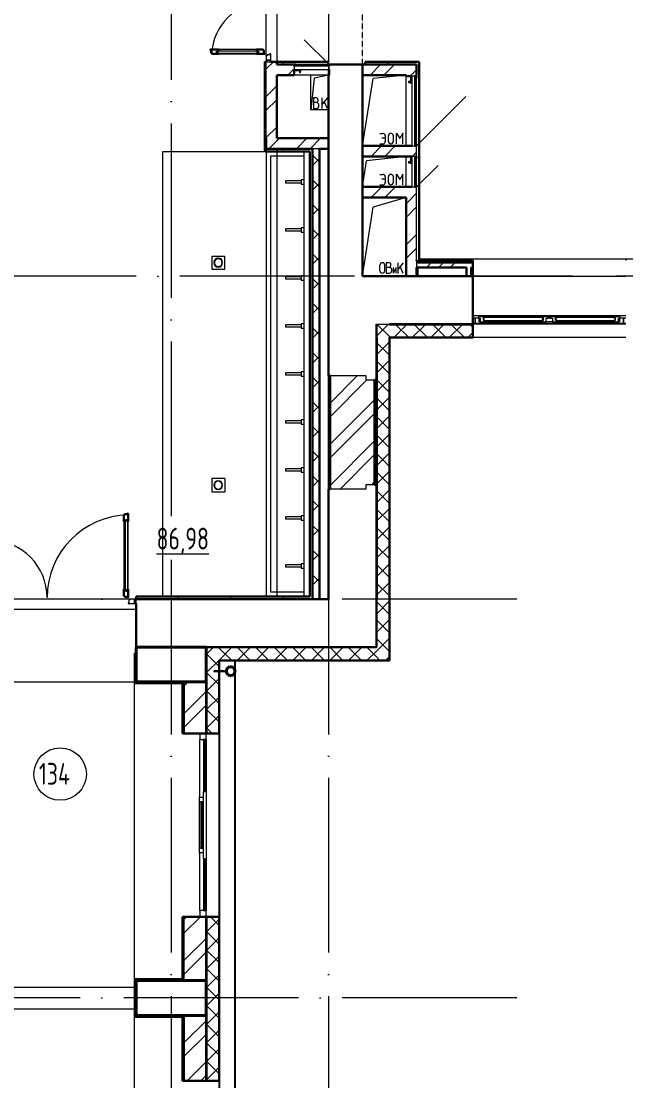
# Model space of a CAD drawing. Header units: millimetres. Extents: x -259793 to 503324, y -44556 to 93494.
# Drawn here: x -32124 to -25203, y 4856 to 16998 of the extents above; entities that cross this region are included whole.
import ezdxf

# ---------------------------------------------------------------- set-up
doc = ezdxf.new("R2010")
doc.units = ezdxf.units.MM
for name, pattern in [('ADSK_Линия сетки', [25, 20, -2.5, 0, -2.5]), ('ADSK_Сверху', [450, 300, -150]), ('Сверху', [3.96875, 2.38125, -1.5875])]:
    doc.linetypes.add(name, pattern=pattern)
for name, color, linetype, lineweight in [('_ Окна', 7, 'Continuous', 9), ('Двери', 252, 'Continuous', 9), ('Линии', 7, 'Continuous', 9), ('Марки помещений', 252, 'Continuous', 20), ('Несущие колонны', 252, 'Continuous', 18), ('Обобщенные модели', 252, 'Continuous', 18), ('Оборудование', 8, 'Continuous', 18), ('Ограждение', 252, 'Continuous', 9), ('Окна', 252, 'Continuous', 9), ('Оси', 252, 'Continuous', 9), ('Перекрытие', 252, 'Continuous', 18), ('Сантехника', 252, 'Continuous', 9), ('Стены внутренние', 7, 'Continuous', 18), ('Стены наружные', 7, 'Continuous', 18), ('Стены штриховка', 7, 'Continuous', 9)]:
    doc.layers.add(name, color=color, linetype=linetype, lineweight=lineweight)
doc.layers.add('Двери открывание', color=7, linetype='Continuous', lineweight=9, true_color=0xc0c0c0)
doc.layers.add('Стены', color=194, linetype='Continuous')
doc.layers.add('Узлы', color=7, linetype='Continuous')
doc.styles.add('GOST Common_3', font='', dxfattribs={"height": 3.5})
doc.styles.get('GOST Common_3').set_extended_font_data('GOST 2.304 type A')

# ---------------------------------------------------------------- blocks, each defined once
blk = doc.blocks.new('1 этаж')
at = {"layer": 'Обобщенные модели', "lineweight": 9, "true_color": 0x636466}
h = blk.add_hatch(dxfattribs=at)
h.set_pattern_fill('FP_7', color=251, style=0, pattern_type=2)
h.set_pattern_definition([(45, (-32119.82, 96), (-106.066, 106.066), [])])
h.paths.add_polyline_path([(-29714, 10882), (-29710, 10883), (-29692, 10893), (-29678, 10911), (-29674, 10930), (-29680, 10953), (-29694, 10970), (-29714, 10979), (-29737, 10978), (-29756, 10968), (-29769, 10950), (-29774, 10930), (-29768, 10908), (-29753, 10890), (-29733, 10882), (-29724, 10882)])
at = {"layer": 'Ограждение', "true_color": 0x636466}
h = blk.add_hatch(dxfattribs=at)
h.set_pattern_fill('FP_40', color=251, style=0, pattern_type=2)
h.set_pattern_definition([(0, (-32174.8, 96), (0, 600), []), (90, (-32174.8, 96), (-600, 4e-14), [])])
h.paths.add_polyline_path([(-29341, 16886), (-29331, 16886), (-29331, 17911), (-29341, 17911), (-29341, 16916)])
at = {"color": 251, "lineweight": 18, "true_color": 0x636466}
for p, q in [((-28806, 17361), (-28806, 17761)), ((-28606, 17761), (-28770, 17724)), ((-28770, 17724), (-28806, 17361)), ((-28747, 17498), (-28777, 17498)), ((-28777, 17498), (-28777, 17378)), ((-28617, 17498), (-28677, 17427)), ((-28677, 17378), (-28677, 17498)), ((-28743, 17445), (-28777, 17445)), ((-28777, 17378), (-28740, 17378)), ((-28723, 17465), (-28723, 17475)), ((-28713, 17405), (-28713, 17415)), ((-28617, 17378), (-28653, 17456)), ((-28606, 17361), (-28806, 17361)), ((-28017, 15519), (-28017, 15581)), ((-27959, 15519), (-27959, 15581)), ((-27913, 15610), (-27943, 15610)), ((-27943, 15610), (-27943, 15490)), ((-27909, 15557), (-27943, 15557)), ((-27889, 15577), (-27889, 15587)), ((-27860, 15490), (-27831, 15557)), ((-27860, 15490), (-27860, 15557)), ((-27831, 15490), (-27831, 15557)), ((-27748, 15608), (-27808, 15536)), ((-27808, 15488), (-27808, 15608)), ((-27748, 15488), (-27784, 15565)), ((-27943, 15490), (-27906, 15490)), ((-27879, 15517), (-27879, 15527))]:
    blk.add_line(p, q, dxfattribs=at)
for centre, radius, start, end in [((-28747, 17475), 23.3, 0, 90), ((-28743, 17465), 20, 270, 0), ((-28743, 17415), 30, 0, 90), ((-28740, 17405), 26.7, 270, 0), ((-27988, 15581), 28.7, 0, 180), ((-27913, 15587), 23.3, 0, 90), ((-27909, 15577), 20, 270, 0), ((-27909, 15527), 30, 0, 90), ((-27988, 15519), 28.7, 180, 0), ((-27906, 15517), 26.7, 270, 0)]:
    blk.add_arc(centre, radius, start, end, dxfattribs=at)
at = {"layer": '_ Окна', "color": 251, "true_color": 0x636466}
for p, q in [((-26926, 14974), (-26951, 14974)), ((-26926, 14916), (-26926, 14974)), ((-26828, 14982), (-26831, 14982)), ((-26831, 14982), (-26831, 14950)), ((-26831, 14950), (-26828, 14950)), ((-26151, 14982), (-26828, 14982)), ((-26828, 14982), (-26828, 14950)), ((-26828, 14950), (-26828, 14982)), ((-26828, 14950), (-26151, 14950)), ((-26151, 14950), (-26151, 14982)), ((-26151, 14982), (-26151, 14950)), ((-26148, 14982), (-26151, 14982)), ((-26151, 14950), (-26148, 14950)), ((-26148, 14950), (-26148, 14982)), ((-26001, 14982), (-26004, 14982)), ((-26004, 14982), (-26004, 14950)), ((-26004, 14950), (-26001, 14950)), ((-25324, 14982), (-26001, 14982)), ((-26001, 14982), (-26001, 14950)), ((-26001, 14950), (-26001, 14982)), ((-26001, 14950), (-25324, 14950)), ((-25324, 14950), (-25324, 14982)), ((-25324, 14982), (-25324, 14950)), ((-25321, 14982), (-25324, 14982)), ((-25324, 14950), (-25321, 14950)), ((-25321, 14950), (-25321, 14982)), ((-25201, 14974), (-25226, 14974)), ((-25226, 14974), (-25226, 14916)), ((-26951, 14916), (-26926, 14916)), ((-25226, 14916), (-25201, 14916)), ((-30036, 10146), (-30036, 9551)), ((-30016, 10146), (-30036, 10146)), ((-30016, 9551), (-30016, 10146)), ((-30036, 9551), (-30016, 9551)), ((-30066, 9431), (-30066, 8901)), ((-30046, 9431), (-30066, 9431)), ((-30046, 8901), (-30046, 9431)), ((-30066, 8901), (-30046, 8901)), ((-30036, 8781), (-30036, 8186)), ((-30016, 8781), (-30036, 8781)), ((-30016, 8186), (-30016, 8781)), ((-30036, 8186), (-30016, 8186))]:
    blk.add_line(p, q, dxfattribs=at)
at = {"layer": '_ Окна', "color": 251, "lineweight": 18, "true_color": 0x636466}
for p, q in [((-26888, 14974), (-26926, 14974)), ((-26926, 14974), (-26926, 14916)), ((-26832, 14991), (-26888, 14991)), ((-26888, 14991), (-26888, 14974)), ((-26888, 14974), (-26868, 14974)), ((-26880, 14933), (-26880, 14974)), ((-26868, 14974), (-26868, 14933)), ((-26831, 14990), (-26832, 14991)), ((-26830, 14991), (-26831, 14990)), ((-26831, 14950), (-26831, 14982)), ((-26831, 14982), (-26813, 14982)), ((-26813, 14950), (-26831, 14950)), ((-26815, 14991), (-26830, 14991)), ((-26817, 14933), (-26813, 14950)), ((-26813, 14982), (-26815, 14991)), ((-26163, 14991), (-26166, 14982)), ((-26166, 14982), (-26148, 14982)), ((-26148, 14950), (-26166, 14950)), ((-26166, 14950), (-26161, 14933)), ((-26149, 14991), (-26163, 14991)), ((-26148, 14990), (-26149, 14991)), ((-26147, 14991), (-26148, 14990)), ((-26148, 14982), (-26148, 14950)), ((-26091, 14991), (-26147, 14991)), ((-26111, 14933), (-26111, 14974)), ((-26111, 14974), (-26091, 14974)), ((-26091, 14974), (-26091, 14991)), ((-26005, 14991), (-26061, 14991)), ((-26061, 14991), (-26061, 14974)), ((-26061, 14974), (-26041, 14974)), ((-26041, 14974), (-26041, 14933)), ((-26004, 14990), (-26005, 14991)), ((-26003, 14991), (-26004, 14990)), ((-26004, 14950), (-26004, 14982)), ((-26004, 14982), (-25986, 14982)), ((-25986, 14950), (-26004, 14950)), ((-25988, 14991), (-26003, 14991)), ((-25990, 14933), (-25986, 14950)), ((-25986, 14982), (-25988, 14991)), ((-25336, 14991), (-25339, 14982)), ((-25339, 14982), (-25321, 14982)), ((-25321, 14950), (-25339, 14950)), ((-25339, 14950), (-25334, 14933)), ((-25322, 14991), (-25336, 14991)), ((-25321, 14990), (-25322, 14991)), ((-25320, 14991), (-25321, 14990)), ((-25321, 14982), (-25321, 14950)), ((-25264, 14991), (-25320, 14991)), ((-25284, 14933), (-25284, 14974)), ((-25284, 14974), (-25264, 14974)), ((-25272, 14974), (-25272, 14933)), ((-25264, 14974), (-25264, 14991)), ((-25226, 14974), (-25264, 14974)), ((-25226, 14916), (-25226, 14974)), ((-26926, 14916), (-26866, 14916)), ((-26868, 14933), (-26880, 14933)), ((-26868, 14933), (-26817, 14933)), ((-26866, 14916), (-26862, 14933)), ((-26161, 14933), (-26111, 14933)), ((-26041, 14933), (-25990, 14933)), ((-25334, 14933), (-25284, 14933)), ((-25290, 14933), (-25285, 14916)), ((-25285, 14916), (-25226, 14916)), ((-25272, 14933), (-25284, 14933)), ((-30076, 10216), (-30076, 10146)), ((-30006, 10146), (-30006, 10216)), ((-30076, 10146), (-30036, 10146)), ((-30016, 10146), (-30006, 10146)), ((-30076, 9491), (-30086, 9491)), ((-30086, 9491), (-30086, 9431)), ((-30076, 9481), (-30076, 9491)), ((-30036, 9481), (-30076, 9481)), ((-30036, 9431), (-30036, 9481)), ((-30086, 9431), (-30036, 9431)), ((-30036, 8901), (-30086, 8901)), ((-30086, 8901), (-30086, 8841)), ((-30036, 8851), (-30036, 8901)), ((-30086, 8841), (-30076, 8841)), ((-30076, 8841), (-30076, 8851)), ((-30076, 8851), (-30036, 8851)), ((-30036, 8186), (-30076, 8186)), ((-30076, 8186), (-30076, 8116)), ((-30006, 8186), (-30016, 8186)), ((-30006, 8116), (-30006, 8186))]:
    blk.add_line(p, q, dxfattribs=at)
at = {"layer": 'Двери', "color": 251, "lineweight": 30, "true_color": 0x636466}
for p, q in [((-29864, 18053), (-29958, 18053)), ((-29958, 18053), (-29958, 18045)), ((-29958, 18045), (-29949, 18045)), ((-29949, 18045), (-29949, 18011)), ((-29949, 18011), (-29940, 18011)), ((-29940, 18011), (-29940, 18003)), ((-29940, 18003), (-29864, 18003)), ((-29864, 18033), (-29882, 18033)), ((-29882, 18033), (-29882, 18012)), ((-29882, 18012), (-29864, 18012)), ((-29864, 18053), (-29864, 18033)), ((-29864, 18012), (-29864, 18003)), ((-29352, 18053), (-29428, 18053)), ((-29428, 18053), (-29428, 18033)), ((-29428, 18033), (-29410, 18033)), ((-29428, 18012), (-29428, 18003)), ((-29410, 18012), (-29428, 18012)), ((-29428, 18003), (-29334, 18003)), ((-29410, 18033), (-29410, 18012)), ((-29352, 18045), (-29352, 18053)), ((-29343, 18045), (-29352, 18045)), ((-29343, 18011), (-29343, 18045)), ((-29334, 18011), (-29343, 18011)), ((-29334, 18003), (-29334, 18011)), ((-30940, 12720), (-30948, 12720)), ((-30948, 12720), (-30948, 12644)), ((-30948, 12644), (-30928, 12644)), ((-30906, 12729), (-30940, 12729)), ((-30940, 12729), (-30940, 12720)), ((-30928, 12644), (-30928, 12662)), ((-30928, 12662), (-30907, 12662)), ((-30907, 12662), (-30907, 12644)), ((-30907, 12644), (-30898, 12644)), ((-30898, 12738), (-30906, 12738)), ((-30906, 12738), (-30906, 12729)), ((-30898, 12644), (-30898, 12738)), ((-30948, 11868), (-30948, 11792)), ((-30948, 11868), (-30928, 11868)), ((-30948, 11792), (-30940, 11792)), ((-30940, 11792), (-30940, 11783)), ((-30940, 11783), (-30906, 11783)), ((-30928, 11868), (-30928, 11850)), ((-30928, 11850), (-30907, 11850)), ((-30907, 11868), (-30898, 11868)), ((-30907, 11850), (-30907, 11868)), ((-30906, 11783), (-30906, 11774)), ((-30898, 11774), (-30898, 11868)), ((-30906, 11774), (-30898, 11774))]:
    blk.add_line(p, q, dxfattribs=at)
at = {"layer": 'Двери', "color": 251, "true_color": 0x636466}
for p, q in [((-29410, 18033), (-29882, 18033)), ((-29882, 18033), (-29882, 18012)), ((-29882, 18012), (-29410, 18012)), ((-29428, 18053), (-29864, 18053)), ((-29864, 18003), (-29428, 18003)), ((-29410, 18012), (-29410, 18033)), ((-29316, 17980), (-29316, 17931)), ((-29308, 17980), (-29316, 17980)), ((-29274, 17994), (-29308, 17994)), ((-29308, 17994), (-29308, 17980)), ((-29266, 18003), (-29274, 18003)), ((-29274, 18003), (-29274, 17994)), ((-29266, 17931), (-29266, 18003)), ((-29266, 17931), (-29316, 17931)), ((-29316, 17931), (-29316, 17911)), ((-29316, 17931), (-29266, 17931)), ((-29316, 17911), (-29266, 17911)), ((-29266, 17911), (-29266, 17931)), ((-30948, 12644), (-30948, 11868)), ((-30928, 11850), (-30928, 12662)), ((-30928, 12662), (-30907, 12662)), ((-30907, 12662), (-30907, 11850)), ((-30898, 11868), (-30898, 12644)), ((-30907, 11850), (-30928, 11850)), ((-30889, 11714), (-30898, 11714)), ((-30898, 11714), (-30898, 11706)), ((-30898, 11706), (-30826, 11706)), ((-30875, 11748), (-30889, 11748)), ((-30889, 11748), (-30889, 11714)), ((-30875, 11756), (-30875, 11748)), ((-30826, 11756), (-30875, 11756)), ((-30806, 11756), (-30826, 11756)), ((-30826, 11756), (-30826, 11706)), ((-30826, 11706), (-30826, 11756)), ((-30826, 11706), (-30806, 11706)), ((-30806, 11706), (-30806, 11756))]:
    blk.add_line(p, q, dxfattribs=at)
at = {"layer": 'Двери открывание', "color": 251, "true_color": 0x636466}
for centre, radius, start, end in [((-29334, 17985), 606, 90, 178.2979), ((-30880, 11774), 946, 91.0903, 180), ((-32482, 11774), 656, 0, 88.4277)]:
    blk.add_arc(centre, radius, start, end, dxfattribs=at)
at = {"layer": 'Линии', "color": 251, "lineweight": 18, "ltscale": 100, "true_color": 0x636466}
for p, q in [((-27716, 17761), (-28093, 17720)), ((-28216, 16949), (-28093, 17720)), ((-28018, 17092), (-27981, 17092)), ((-27992, 17040), (-27955, 17040)), ((-27955, 17066), (-27955, 16998)), ((-27919, 17001), (-27919, 17063)), ((-27861, 17001), (-27861, 17063)), ((-27825, 17095), (-27788, 17035)), ((-27825, 16972), (-27825, 17095)), ((-27752, 17095), (-27788, 17035)), ((-27752, 16972), (-27752, 17095)), ((-28018, 16972), (-27981, 16972)), ((-28216, 16479), (-28168, 16779)), ((-27716, 16829), (-28168, 16779)), ((-28018, 16622), (-27981, 16622)), ((-27992, 16570), (-27955, 16570)), ((-27955, 16596), (-27955, 16528)), ((-27919, 16531), (-27919, 16593)), ((-27861, 16531), (-27861, 16593)), ((-27825, 16625), (-27788, 16565)), ((-27825, 16502), (-27825, 16625)), ((-27752, 16625), (-27788, 16565)), ((-27752, 16502), (-27752, 16625)), ((-28018, 16502), (-27981, 16502)), ((-27716, 16359), (-28091, 16246)), ((-28216, 15456), (-28091, 16246))]:
    blk.add_line(p, q, dxfattribs=at)
at = {"layer": 'Линии', "color": 251, "linetype": 'ADSK_Сверху', "ltscale": 100, "true_color": 0x636466}
for p, q in [((-29316, 16916), (-29316, 11786)), ((-29196, 16916), (-29196, 11786)), ((-32556, 10806), (-30806, 10806)), ((-32556, 7311), (-30806, 7311)), ((-32556, 7061), (-30806, 7061))]:
    blk.add_line(p, q, dxfattribs=at)
at = {"layer": 'Линии', "color": 251, "lineweight": 18, "true_color": 0x636466}
for centre, radius, start, end in [((-27981, 17066), 26.1, 0, 90), ((-27981, 16998), 26.1, 270, 0), ((-27890, 17063), 28.7, 0, 180), ((-27890, 17001), 28.7, 180, 0), ((-27981, 16596), 26.1, 0, 90), ((-27981, 16528), 26.1, 270, 0), ((-27890, 16593), 28.7, 0, 180), ((-27890, 16531), 28.7, 180, 0)]:
    blk.add_arc(centre, radius, start, end, dxfattribs=at)
at = {"layer": 'Марки помещений', "color": 251, "true_color": 0x636466}
blk.add_circle((-31676, 9751), 300, dxfattribs=at)
at = {"layer": 'Несущие колонны', "color": 251, "lineweight": 40, "true_color": 0x636466}
for p, q in [((-30806, 11206), (-30006, 11206)), ((-30806, 10806), (-30806, 11206)), ((-30006, 11206), (-30806, 11206)), ((-30806, 11206), (-30806, 10806)), ((-30006, 11206), (-30006, 10806)), ((-30006, 10806), (-30006, 11206)), ((-30006, 10806), (-30806, 10806)), ((-30806, 10806), (-30256, 10806)), ((-30806, 7386), (-30006, 7386)), ((-30806, 6986), (-30806, 7386)), ((-30256, 7386), (-30806, 7386)), ((-30806, 7386), (-30806, 6986)), ((-30006, 7386), (-30006, 6986)), ((-30006, 6986), (-30006, 7386)), ((-30006, 6986), (-30806, 6986)), ((-30806, 6986), (-30256, 6986))]:
    blk.add_line(p, q, dxfattribs=at)
at = {"layer": 'Несущие колонны', "color": 251, "true_color": 0x636466}
for p, q in [((-30256, 10806), (-30006, 10806)), ((-30006, 7386), (-30256, 7386)), ((-30256, 6986), (-30006, 6986))]:
    blk.add_line(p, q, dxfattribs=at)
at = {"layer": 'Обобщенные модели', "color": 251, "true_color": 0x636466}
for p, q in [((-29776, 10934), (-29916, 10934)), ((-29916, 10934), (-29916, 10927)), ((-29776, 10931), (-29776, 10934)), ((-29776, 10927), (-29776, 10929)), ((-29723, 10992), (-29725, 10992)), ((-29725, 10992), (-29725, 10982)), ((-29723, 10992), (-29725, 10992)), ((-29725, 10992), (-29725, 10982)), ((-29723, 10992), (-29725, 10992)), ((-29725, 10992), (-29725, 10982)), ((-29723, 10992), (-29725, 10992)), ((-29725, 10992), (-29725, 10982)), ((-29725, 10980), (-29725, 10982)), ((-29723, 10980), (-29725, 10980)), ((-29723, 10982), (-29723, 10992)), ((-29723, 10982), (-29723, 10992)), ((-29723, 10982), (-29723, 10992)), ((-29723, 10982), (-29723, 10992)), ((-29723, 10982), (-29723, 10980)), ((-29916, 10927), (-29776, 10927)), ((-29725, 10878), (-29725, 10880)), ((-29725, 10880), (-29723, 10880)), ((-29725, 10878), (-29725, 10868)), ((-29725, 10878), (-29725, 10868)), ((-29725, 10878), (-29725, 10868)), ((-29725, 10878), (-29725, 10868)), ((-29725, 10868), (-29723, 10868)), ((-29725, 10868), (-29723, 10868)), ((-29725, 10868), (-29723, 10868)), ((-29725, 10868), (-29723, 10868)), ((-29723, 10880), (-29723, 10878)), ((-29723, 10868), (-29723, 10878)), ((-29723, 10868), (-29723, 10878)), ((-29723, 10868), (-29723, 10878)), ((-29723, 10868), (-29723, 10878))]:
    blk.add_line(p, q, dxfattribs=at)
for radius, start, end in [(52, 0, 180), (52, 180, 0), (50, 0, 180), (50, 180, 0)]:
    blk.add_arc((-29724, 10930), radius, start, end, dxfattribs=at)
at = {"layer": 'Обобщенные модели', "color": 251, "lineweight": 40, "true_color": 0x636466}
for start, end in [(156.6941, 180), (180, 203.3059), (130.583, 152.8285), (103.6312, 126.2008), (78.9964, 101.0036), (53.7992, 76.3688), (27.1715, 49.417), (0, 23.3059), (336.6941, 0), (207.1715, 229.417), (233.7992, 256.3688), (258.9964, 281.0036), (283.6312, 306.2008), (310.583, 332.8285)]:
    blk.add_arc((-29724, 10930), 50, start, end, dxfattribs=at)
at = {"layer": 'Оборудование', "color": 251, "true_color": 0x636466}
for p, q in [((-28606, 17889), (-28881, 18164)), ((-28998, 17863), (-28998, 17826)), ((-28599, 17864), (-28997, 17864)), ((-28991, 17873), (-28991, 17864)), ((-28606, 17874), (-28990, 17874)), ((-28617, 17881), (-28979, 17881)), ((-28979, 17881), (-28979, 17876)), ((-28970, 17883), (-28970, 17881)), ((-28966, 17883), (-28970, 17883)), ((-28966, 17883), (-28905, 17883)), ((-28901, 17883), (-28905, 17883)), ((-28901, 17881), (-28901, 17883)), ((-28617, 17876), (-28617, 17881)), ((-28605, 17864), (-28605, 17873)), ((-28598, 17826), (-28598, 17863)), ((-28998, 17826), (-28598, 17826)), ((-28936, 17816), (-28982, 17816)), ((-28982, 17816), (-28982, 17811)), ((-28982, 17811), (-28936, 17811)), ((-28941, 17826), (-28941, 17810)), ((-28941, 17810), (-28922, 17810)), ((-28939, 17810), (-28937, 17808)), ((-28937, 17808), (-28937, 17791)), ((-28937, 17808), (-28925, 17808)), ((-28937, 17791), (-28925, 17791)), ((-28918, 17816), (-28927, 17816)), ((-28927, 17811), (-28918, 17811)), ((-28925, 17808), (-28923, 17810)), ((-28925, 17791), (-28925, 17808)), ((-28922, 17810), (-28922, 17826)), ((-28918, 17811), (-28918, 17816)), ((-27667, 17733), (-27667, 17687)), ((-27662, 17733), (-27667, 17733)), ((-27662, 17687), (-27662, 17733)), ((-27615, 17749), (-27651, 17749)), ((-27651, 17749), (-27651, 16949)), ((-27614, 16950), (-27614, 17748)), ((-27604, 17742), (-27614, 17742)), ((-27603, 16957), (-27603, 17741)), ((-27596, 17730), (-27602, 17730)), ((-27596, 16968), (-27596, 17730)), ((-27669, 17688), (-27687, 17688)), ((-27687, 17688), (-27687, 17676)), ((-27687, 17676), (-27669, 17676)), ((-27667, 17690), (-27669, 17688)), ((-27669, 17688), (-27669, 17676)), ((-27669, 17676), (-27667, 17674)), ((-27651, 17692), (-27667, 17692)), ((-27667, 17692), (-27667, 17672)), ((-27667, 17677), (-27667, 17669)), ((-27667, 17672), (-27651, 17672)), ((-27667, 17669), (-27662, 17669)), ((-27662, 17669), (-27662, 17677)), ((-27596, 16949), (-27031, 17514)), ((-27651, 16949), (-27615, 16949)), ((-27614, 16956), (-27604, 16956)), ((-27602, 16968), (-27596, 16968)), ((-27669, 16768), (-27687, 16768)), ((-27687, 16768), (-27687, 16756)), ((-27687, 16756), (-27669, 16756)), ((-27667, 16770), (-27669, 16768)), ((-27669, 16768), (-27669, 16756)), ((-27669, 16756), (-27667, 16754)), ((-27667, 16813), (-27667, 16767)), ((-27662, 16813), (-27667, 16813)), ((-27651, 16772), (-27667, 16772)), ((-27667, 16772), (-27667, 16752)), ((-27667, 16757), (-27667, 16749)), ((-27662, 16767), (-27662, 16813)), ((-27662, 16749), (-27662, 16757)), ((-27615, 16829), (-27651, 16829)), ((-27651, 16829), (-27651, 16479)), ((-27614, 16480), (-27614, 16828)), ((-27604, 16822), (-27614, 16822)), ((-27603, 16487), (-27603, 16821)), ((-27596, 16810), (-27602, 16810)), ((-27596, 16498), (-27596, 16810)), ((-27667, 16752), (-27651, 16752)), ((-27667, 16749), (-27662, 16749)), ((-27596, 16479), (-27349, 16726)), ((-27651, 16479), (-27615, 16479)), ((-27614, 16486), (-27604, 16486)), ((-27603, 16507), (-27604, 16507)), ((-27604, 16507), (-27603, 16507)), ((-27602, 16498), (-27596, 16498))]:
    blk.add_line(p, q, dxfattribs=at)
for points, knots in [([(-28997, 17864), (-28997, 17864), (-28997, 17864), (-28997, 17864), (-28997, 17863), (-28998, 17863), (-28998, 17863), (-28998, 17863), (-28998, 17863), (-28998, 17863)], [0, 0, 0, 0, 0.166667, 0.25, 0.333333, 0.5, 0.666667, 0.833333, 1, 1, 1, 1]), ([(-28990, 17874), (-28990, 17874), (-28990, 17874), (-28990, 17874), (-28990, 17874), (-28990, 17874), (-28991, 17874), (-28991, 17874), (-28991, 17874), (-28991, 17873), (-28991, 17873)], [0, 0, 0, 0, 0.166667, 0.25, 0.333333, 0.416667, 0.541667, 0.666667, 0.833333, 1, 1, 1, 1]), ([(-28979, 17876), (-28979, 17876), (-28979, 17875), (-28979, 17875), (-28979, 17875), (-28979, 17875), (-28979, 17875), (-28979, 17875), (-28980, 17874), (-28980, 17874), (-28980, 17874), (-28980, 17874), (-28980, 17874)], [0, 0, 0, 0, 0.166667, 0.25, 0.333333, 0.416667, 0.5, 0.583333, 0.666667, 0.75, 0.833333, 1, 1, 1, 1]), ([(-28615, 17874), (-28615, 17874), (-28616, 17874), (-28616, 17874), (-28616, 17874), (-28616, 17875), (-28616, 17875), (-28617, 17875), (-28617, 17875), (-28617, 17875), (-28617, 17875), (-28617, 17876), (-28617, 17876)], [-1, -1, -1, -1, -0.833333, -0.75, -0.666667, -0.583333, -0.5, -0.416667, -0.333333, -0.25, -0.166667, 0, 0, 0, 0]), ([(-28605, 17873), (-28605, 17873), (-28605, 17874), (-28605, 17874), (-28605, 17874), (-28605, 17874), (-28605, 17874), (-28605, 17874), (-28606, 17874), (-28606, 17874), (-28606, 17874)], [-1, -1, -1, -1, -0.833333, -0.666667, -0.541667, -0.416667, -0.333333, -0.25, -0.166667, 0, 0, 0, 0]), ([(-28598, 17863), (-28598, 17863), (-28598, 17863), (-28598, 17863), (-28598, 17863), (-28598, 17863), (-28598, 17864), (-28599, 17864), (-28599, 17864), (-28599, 17864)], [-1, -1, -1, -1, -0.833333, -0.666667, -0.5, -0.333333, -0.25, -0.166667, 0, 0, 0, 0]), ([(-27614, 17748), (-27614, 17748), (-27614, 17748), (-27614, 17748), (-27614, 17748), (-27614, 17748), (-27614, 17748), (-27615, 17749), (-27615, 17749), (-27615, 17749)], [0, 0, 0, 0, 0.166667, 0.25, 0.333333, 0.5, 0.666667, 0.833333, 1, 1, 1, 1]), ([(-27603, 17741), (-27603, 17741), (-27603, 17741), (-27603, 17741), (-27603, 17741), (-27603, 17741), (-27604, 17741), (-27604, 17741), (-27604, 17742), (-27604, 17742), (-27604, 17742)], [0, 0, 0, 0, 0.166667, 0.25, 0.333333, 0.416667, 0.541667, 0.666667, 0.833333, 1, 1, 1, 1]), ([(-27602, 17730), (-27602, 17730), (-27602, 17730), (-27602, 17730), (-27602, 17730), (-27603, 17730), (-27603, 17730), (-27603, 17730), (-27603, 17730), (-27603, 17731), (-27603, 17731), (-27603, 17731), (-27603, 17731)], [0, 0, 0, 0, 0.166667, 0.25, 0.333333, 0.416667, 0.5, 0.583333, 0.666667, 0.75, 0.833333, 1, 1, 1, 1]), ([(-27615, 16949), (-27615, 16949), (-27615, 16949), (-27614, 16949), (-27614, 16949), (-27614, 16949), (-27614, 16949), (-27614, 16949), (-27614, 16949), (-27614, 16950)], [-1, -1, -1, -1, -0.833333, -0.666667, -0.5, -0.333333, -0.25, -0.166667, 0, 0, 0, 0]), ([(-27604, 16956), (-27604, 16956), (-27604, 16956), (-27604, 16956), (-27604, 16956), (-27603, 16956), (-27603, 16956), (-27603, 16956), (-27603, 16956), (-27603, 16956), (-27603, 16957)], [-1, -1, -1, -1, -0.833333, -0.666667, -0.541667, -0.416667, -0.333333, -0.25, -0.166667, 0, 0, 0, 0]), ([(-27603, 16966), (-27603, 16966), (-27603, 16966), (-27603, 16967), (-27603, 16967), (-27603, 16967), (-27603, 16967), (-27603, 16967), (-27602, 16967), (-27602, 16967), (-27602, 16968), (-27602, 16968), (-27602, 16968)], [-1, -1, -1, -1, -0.833333, -0.75, -0.666667, -0.583333, -0.5, -0.416667, -0.333333, -0.25, -0.166667, 0, 0, 0, 0]), ([(-27614, 16828), (-27614, 16828), (-27614, 16828), (-27614, 16828), (-27614, 16828), (-27614, 16828), (-27614, 16828), (-27615, 16829), (-27615, 16829), (-27615, 16829)], [0, 0, 0, 0, 0.166667, 0.25, 0.333333, 0.5, 0.666667, 0.833333, 1, 1, 1, 1]), ([(-27603, 16821), (-27603, 16821), (-27603, 16821), (-27603, 16821), (-27603, 16821), (-27603, 16821), (-27604, 16821), (-27604, 16821), (-27604, 16822), (-27604, 16822), (-27604, 16822)], [0, 0, 0, 0, 0.166667, 0.25, 0.333333, 0.416667, 0.541667, 0.666667, 0.833333, 1, 1, 1, 1]), ([(-27602, 16810), (-27602, 16810), (-27602, 16810), (-27602, 16810), (-27602, 16810), (-27603, 16810), (-27603, 16810), (-27603, 16810), (-27603, 16810), (-27603, 16811), (-27603, 16811), (-27603, 16811), (-27603, 16811)], [0, 0, 0, 0, 0.166667, 0.25, 0.333333, 0.416667, 0.5, 0.583333, 0.666667, 0.75, 0.833333, 1, 1, 1, 1]), ([(-27615, 16479), (-27615, 16479), (-27615, 16479), (-27614, 16479), (-27614, 16479), (-27614, 16479), (-27614, 16479), (-27614, 16479), (-27614, 16479), (-27614, 16480)], [-1, -1, -1, -1, -0.833333, -0.666667, -0.5, -0.333333, -0.25, -0.166667, 0, 0, 0, 0]), ([(-27604, 16486), (-27604, 16486), (-27604, 16486), (-27604, 16486), (-27604, 16486), (-27603, 16486), (-27603, 16486), (-27603, 16486), (-27603, 16486), (-27603, 16486), (-27603, 16487)], [-1, -1, -1, -1, -0.833333, -0.666667, -0.541667, -0.416667, -0.333333, -0.25, -0.166667, 0, 0, 0, 0]), ([(-27603, 16496), (-27603, 16496), (-27603, 16496), (-27603, 16497), (-27603, 16497), (-27603, 16497), (-27603, 16497), (-27603, 16497), (-27602, 16497), (-27602, 16497), (-27602, 16498), (-27602, 16498), (-27602, 16498)], [-1, -1, -1, -1, -0.833333, -0.75, -0.666667, -0.583333, -0.5, -0.416667, -0.333333, -0.25, -0.166667, 0, 0, 0, 0])]:
    blk.add_open_spline(points, degree=3, knots=knots, dxfattribs=at)
at = {"layer": 'Ограждение', "color": 251, "true_color": 0x636466}
for p, q in [((-29341, 17911), (-29331, 17911)), ((-29341, 17911), (-29341, 16886)), ((-29331, 16886), (-29341, 16886)), ((-27576, 15456), (-27576, 15556)), ((-27566, 15656), (-13581, 15656)), ((-26951, 15636), (-26951, 15656)), ((-26951, 15656), (-25201, 15656)), ((-25201, 15656), (-25201, 15636)), ((-27576, 15481), (-27596, 15481)), ((-27596, 15471), (-27581, 15471)), ((-26951, 15456), (-25201, 15456)), ((-26951, 15006), (-25201, 15006)), ((-30826, 10791), (-30821, 10791)), ((-30826, 7401), (-30826, 10791)), ((-30821, 7401), (-30826, 7401)), ((-30826, 6971), (-30821, 6971)), ((-30826, 3371), (-30826, 6971))]:
    blk.add_line(p, q, dxfattribs=at)
at = {"layer": 'Окна', "color": 251, "true_color": 0x636466}
for p, q in [((-26830, 14991), (-26832, 14991)), ((-26163, 14991), (-26815, 14991)), ((-26147, 14991), (-26149, 14991)), ((-26091, 14991), (-26061, 14991)), ((-26061, 14974), (-26091, 14974)), ((-26003, 14991), (-26005, 14991)), ((-25336, 14991), (-25988, 14991)), ((-25320, 14991), (-25322, 14991)), ((-26866, 14916), (-25285, 14916)), ((-26817, 14933), (-26161, 14933)), ((-26041, 14933), (-26111, 14933)), ((-25990, 14933), (-25334, 14933)), ((-30076, 9491), (-30076, 10146)), ((-30006, 10146), (-30006, 8186)), ((-30036, 9481), (-30036, 9551)), ((-30086, 9431), (-30086, 8901)), ((-30036, 8901), (-30036, 9431)), ((-30076, 8186), (-30076, 8841)), ((-30036, 8781), (-30036, 8851))]:
    blk.add_line(p, q, dxfattribs=at)
at = {"layer": 'Оси', "color": 251, "linetype": 'ADSK_Линия сетки', "ltscale": 100, "true_color": 0x636466}
for p, q in [((-30406, 32207), (-30406, -33770)), ((-28606, 32207), (-28606, -33770)), ((-806, 15456), (-72528, 15456)), ((-26448, 11756), (-72528, 11756)), ((-26448, 7186), (-72528, 7186))]:
    blk.add_line(p, q, dxfattribs=at)
at = {"layer": 'Перекрытие', "color": 251, "ltscale": 100, "true_color": 0x636466}
for p, q in [((-28806, 17361), (-28806, 17761)), ((-28606, 17361), (-28806, 17361)), ((-30501, 16886), (-29341, 16886)), ((-30501, 11786), (-30501, 16886)), ((-29941, 15686), (-29791, 15686)), ((-29941, 15686), (-29941, 15536)), ((-29791, 15536), (-29791, 15686)), ((-29941, 15536), (-29791, 15536)), ((-29941, 13136), (-29941, 12986)), ((-29791, 13136), (-29941, 13136)), ((-29791, 13136), (-29791, 12986)), ((-29941, 12986), (-29791, 12986)), ((-30875, 11756), (-32487, 11756))]:
    blk.add_line(p, q, dxfattribs=at)
at = {"layer": 'Сантехника', "color": 251, "true_color": 0x636466}
for p, q in [((-29316, 16886), (-29316, 11786)), ((-28886, 16886), (-28886, 11786)), ((-29266, 16836), (-28886, 16836)), ((-29266, 11836), (-29266, 16836)), ((-28916, 16549), (-29096, 16549)), ((-29096, 16549), (-29096, 16524)), ((-29096, 16524), (-28916, 16524)), ((-28886, 16561), (-28916, 16561)), ((-28916, 16561), (-28916, 16511)), ((-28916, 16511), (-28886, 16511)), ((-28916, 15999), (-29096, 15999)), ((-29096, 15999), (-29096, 15974)), ((-29096, 15974), (-28916, 15974)), ((-28886, 16011), (-28916, 16011)), ((-28916, 16011), (-28916, 15961)), ((-28916, 15961), (-28886, 15961)), ((-28916, 15449), (-29096, 15449)), ((-29096, 15449), (-29096, 15424)), ((-29096, 15424), (-28916, 15424)), ((-28886, 15461), (-28916, 15461)), ((-28916, 15461), (-28916, 15411)), ((-28916, 15411), (-28886, 15411)), ((-28916, 14899), (-29096, 14899)), ((-29096, 14899), (-29096, 14874)), ((-29096, 14874), (-28916, 14874)), ((-28886, 14911), (-28916, 14911)), ((-28916, 14911), (-28916, 14861)), ((-28916, 14861), (-28886, 14861)), ((-28916, 14349), (-29096, 14349)), ((-29096, 14349), (-29096, 14324)), ((-28886, 14361), (-28916, 14361)), ((-28916, 14361), (-28916, 14311)), ((-29096, 14324), (-28916, 14324)), ((-28916, 14311), (-28886, 14311)), ((-28916, 13799), (-29096, 13799)), ((-29096, 13799), (-29096, 13774)), ((-29096, 13774), (-28916, 13774)), ((-28886, 13811), (-28916, 13811)), ((-28916, 13811), (-28916, 13761)), ((-28916, 13761), (-28886, 13761)), ((-28916, 13249), (-29096, 13249)), ((-29096, 13249), (-29096, 13224)), ((-28886, 13261), (-28916, 13261)), ((-28916, 13261), (-28916, 13211)), ((-29096, 13224), (-28916, 13224)), ((-28916, 13211), (-28886, 13211)), ((-28916, 12699), (-29096, 12699)), ((-29096, 12699), (-29096, 12674)), ((-29096, 12674), (-28916, 12674)), ((-28886, 12711), (-28916, 12711)), ((-28916, 12711), (-28916, 12661)), ((-28916, 12661), (-28886, 12661)), ((-28916, 12149), (-29096, 12149)), ((-29096, 12149), (-29096, 12124)), ((-28886, 12161), (-28916, 12161)), ((-28916, 12161), (-28916, 12111)), ((-29096, 12124), (-28916, 12124)), ((-28916, 12111), (-28886, 12111)), ((-28886, 11836), (-29266, 11836))]:
    blk.add_line(p, q, dxfattribs=at)
for centre, radius, start, end in [((-29866, 15611), 50, 0, 180), ((-29866, 15611), 50, 180, 0), ((-29866, 15611), 45, 0, 180), ((-29866, 15611), 45, 180, 0), ((-29866, 13061), 50, 0, 180), ((-29866, 13061), 50, 180, 0), ((-29866, 13061), 45, 0, 180), ((-29866, 13061), 45, 180, 0)]:
    blk.add_arc(centre, radius, start, end, dxfattribs=at)
at = {"layer": 'Стены', "color": 251, "true_color": 0x636466}
for p, q in [((-29851, 10933), (-29851, 11054)), ((-29671, 228), (-29671, 11054)), ((-29851, 448), (-29851, 10927))]:
    blk.add_line(p, q, dxfattribs=at)
at = {"layer": 'Стены внутренние', "color": 251, "true_color": 0x636466}
for p, q in [((-28606, 17874), (-28606, 17881)), ((-28606, 17761), (-28606, 17826)), ((-28056, 14906), (-27904, 14906)), ((-25201, 14906), (-26951, 14906)), ((-25201, 14754), (-26951, 14754)), ((-28606, 13017), (-28606, 14317)), ((-28586, 14317), (-28176, 14317)), ((-28176, 14317), (-28176, 14267)), ((-28176, 14267), (-28076, 14267)), ((-28176, 13017), (-28586, 13017)), ((-28076, 13067), (-28176, 13067)), ((-28176, 13067), (-28176, 13017)), ((-29854, 10216), (-29854, 8116))]:
    blk.add_line(p, q, dxfattribs=at)
at = {"layer": 'Стены внутренние', "color": 251, "lineweight": 30, "true_color": 0x636466}
for p, q in [((-28598, 17881), (-28598, 17863)), ((-28598, 17761), (-28606, 17761)), ((-28606, 17761), (-28606, 17036)), ((-28598, 17826), (-28598, 17761)), ((-28216, 16949), (-28216, 17761)), ((-28606, 16916), (-28606, 15456)), ((-28216, 16479), (-28216, 16829)), ((-28216, 15456), (-28216, 16359)), ((-28606, 15456), (-28606, 14317)), ((-27716, 15456), (-28216, 15456)), ((-27026, 15456), (-27596, 15456)), ((-26951, 14906), (-26951, 15456)), ((-28056, 14906), (-28056, 14754)), ((-27904, 14906), (-26951, 14906)), ((-26951, 14754), (-26951, 14896)), ((-27904, 14754), (-26951, 14754)), ((-27904, 11054), (-27904, 14754)), ((-28606, 14317), (-28586, 14317)), ((-28076, 14267), (-28056, 14267)), ((-28606, 13017), (-28606, 11756)), ((-28586, 13017), (-28606, 13017)), ((-28056, 13067), (-28076, 13067)), ((-28056, 11206), (-28056, 13067)), ((-30806, 11706), (-30806, 11206)), ((-28606, 11756), (-28706, 11756)), ((-30806, 11206), (-28056, 11206)), ((-30006, 11206), (-30006, 11054)), ((-29854, 11054), (-27904, 11054)), ((-29854, 10933), (-29854, 11054)), ((-29854, 10216), (-29854, 10928)), ((-29996, 10216), (-29854, 10216)), ((-29854, 8116), (-29996, 8116)), ((-29854, 6236), (-29854, 8116)), ((-29996, 6236), (-29854, 6236))]:
    blk.add_line(p, q, dxfattribs=at)
at = {"layer": 'Стены внутренние', "color": 251, "linetype": 'Continuous', "lineweight": 9, "true_color": 0x636466}
for p, q in [((-28056, 14767), (-27916, 14906)), ((-27900, 14756), (-28050, 14906)), ((-27854, 14756), (-27714, 14896)), ((-27688, 14756), (-27828, 14896)), ((-27642, 14756), (-27502, 14896)), ((-27476, 14756), (-27616, 14896)), ((-27430, 14756), (-27290, 14896)), ((-27264, 14756), (-27404, 14896)), ((-27218, 14756), (-27078, 14896)), ((-27052, 14756), (-27192, 14896)), ((-26951, 14867), (-26980, 14896)), ((-28046, 14564), (-27906, 14704)), ((-27236, 14756), (-27237, 14754)), ((-27027, 14754), (-27028, 14756)), ((-27005, 14756), (-26953, 14809)), ((-27906, 14550), (-28046, 14690)), ((-28046, 14352), (-27906, 14492)), ((-27906, 14337), (-28046, 14477)), ((-28046, 14140), (-27906, 14280)), ((-27906, 14125), (-28046, 14265)), ((-28046, 13928), (-27906, 14068)), ((-27906, 13913), (-28046, 14053)), ((-28046, 13716), (-27906, 13856)), ((-27906, 13701), (-28046, 13841)), ((-28046, 13504), (-27906, 13644)), ((-27906, 13489), (-28046, 13629)), ((-28046, 13292), (-27906, 13432)), ((-27906, 13277), (-28046, 13417)), ((-28046, 13080), (-27906, 13220)), ((-27906, 13065), (-28046, 13205)), ((-28046, 12867), (-27906, 13007)), ((-27906, 12853), (-28046, 12993)), ((-28046, 12655), (-27906, 12795)), ((-27906, 12640), (-28046, 12780)), ((-28046, 12443), (-27906, 12583)), ((-27906, 12428), (-28046, 12568)), ((-28046, 12231), (-27906, 12371)), ((-27906, 12216), (-28046, 12356)), ((-28046, 12019), (-27906, 12159)), ((-27906, 12004), (-28046, 12144)), ((-28046, 11807), (-27906, 11947)), ((-27906, 11792), (-28046, 11932)), ((-27904, 11974), (-27906, 11971)), ((-28056, 11585), (-27906, 11735)), ((-27906, 11580), (-28056, 11730)), ((-28056, 11373), (-27906, 11523)), ((-27906, 11368), (-28056, 11518)), ((-28056, 11160), (-27906, 11310)), ((-27906, 11155), (-28056, 11305)), ((-30006, 11120), (-29919, 11206)), ((-29716, 11056), (-29866, 11206)), ((-29857, 11056), (-29717, 11196)), ((-29645, 11056), (-29505, 11196)), ((-29504, 11056), (-29644, 11196)), ((-29433, 11056), (-29293, 11196)), ((-29292, 11056), (-29432, 11196)), ((-29221, 11056), (-29081, 11196)), ((-29079, 11056), (-29219, 11196)), ((-29008, 11056), (-28868, 11196)), ((-28867, 11056), (-29007, 11196)), ((-28796, 11056), (-28656, 11196)), ((-28655, 11056), (-28795, 11196)), ((-28584, 11056), (-28444, 11196)), ((-28443, 11056), (-28583, 11196)), ((-28372, 11056), (-28232, 11196)), ((-28231, 11056), (-28371, 11196)), ((-28056, 11093), (-28159, 11196)), ((-27904, 11193), (-27906, 11197)), ((-29928, 11056), (-30006, 11134)), ((-29996, 10917), (-29857, 11056)), ((-29856, 10984), (-29928, 11056)), ((-29583, 11054), (-29585, 11056)), ((-28527, 11054), (-28529, 11056)), ((-28176, 11054), (-28176, 11056)), ((-28160, 11056), (-28056, 11160)), ((-28019, 11056), (-28056, 11093)), ((-27948, 11056), (-27906, 11098)), ((-29856, 10967), (-29854, 10967)), ((-29856, 10772), (-29996, 10912)), ((-29996, 10705), (-29856, 10845)), ((-29856, 10560), (-29996, 10700)), ((-29996, 10493), (-29856, 10633)), ((-29854, 10628), (-29856, 10625)), ((-29856, 10348), (-29996, 10488)), ((-29856, 10561), (-29854, 10561)), ((-29996, 10281), (-29856, 10421)), ((-29938, 10218), (-29996, 10276)), ((-29973, 10218), (-29974, 10217)), ((-29996, 7948), (-29856, 8088)), ((-29856, 8014), (-29956, 8114)), ((-29856, 7802), (-29996, 7942)), ((-29856, 7919), (-29854, 7919)), ((-29996, 7735), (-29856, 7875)), ((-29856, 7590), (-29996, 7730)), ((-29996, 7523), (-29856, 7663)), ((-29856, 7614), (-29854, 7614)), ((-29854, 7581), (-29856, 7577)), ((-29856, 7378), (-29996, 7518)), ((-29996, 7311), (-29856, 7451)), ((-29856, 7166), (-29996, 7306)), ((-29996, 7099), (-29856, 7239)), ((-29856, 7208), (-29854, 7208)), ((-29856, 6954), (-29996, 7094)), ((-29996, 6887), (-29856, 7027)), ((-29856, 6742), (-29996, 6882)), ((-29996, 6675), (-29856, 6815)), ((-29856, 6802), (-29854, 6802)), ((-29856, 6529), (-29996, 6669)), ((-29996, 6463), (-29856, 6603)), ((-29854, 6646), (-29856, 6649)), ((-29856, 6317), (-29996, 6457)), ((-29856, 6497), (-29854, 6497)), ((-29996, 6251), (-29856, 6391)), ((-29989, 6238), (-29996, 6245))]:
    blk.add_line(p, q, dxfattribs=at)
at = {"layer": 'Стены наружные', "color": 251, "true_color": 0x636466}
for p, q in [((-29196, 19611), (-29196, 17911)), ((-29316, 17980), (-29316, 19542)), ((-28606, 17761), (-28998, 17761)), ((-27716, 16949), (-27716, 17749)), ((-27716, 16479), (-27716, 16829)), ((-27581, 15471), (-27576, 15471)), ((-27581, 15471), (-27581, 15456)), ((-30813, 11706), (-30813, 11636)), ((-30813, 11636), (-32548, 11636)), ((-30006, 10806), (-30256, 10806)), ((-30256, 7386), (-30006, 7386)), ((-30006, 6986), (-30256, 6986))]:
    blk.add_line(p, q, dxfattribs=at)
at = {"layer": 'Стены наружные', "color": 251, "lineweight": 30, "true_color": 0x636466}
for p, q in [((-29316, 17911), (-29331, 17911)), ((-29331, 17911), (-29331, 16886)), ((-28606, 17911), (-29266, 17911)), ((-29196, 17881), (-29196, 17911)), ((-29196, 17881), (-28979, 17881)), ((-28998, 17863), (-28998, 17881)), ((-28617, 17881), (-28606, 17881)), ((-28216, 17881), (-28216, 17761)), ((-28216, 17881), (-27596, 17881)), ((-27566, 17911), (-28186, 17911)), ((-28186, 17911), (-28186, 17881)), ((-27596, 17761), (-27596, 17881)), ((-27566, 15636), (-27566, 17911)), ((-29196, 17761), (-28998, 17761)), ((-29196, 17036), (-29196, 17761)), ((-28998, 17761), (-28998, 17826)), ((-28216, 17761), (-27716, 17761)), ((-27716, 17761), (-27716, 17749)), ((-27716, 17749), (-27651, 17749)), ((-27615, 17749), (-27596, 17749)), ((-27596, 17749), (-27596, 17730)), ((-29316, 17036), (-29316, 16916)), ((-28606, 17036), (-29196, 17036)), ((-28606, 16916), (-28606, 17036)), ((-29331, 16886), (-28816, 16886)), ((-29316, 16916), (-28786, 16916)), ((-28816, 16886), (-28816, 11786)), ((-28786, 16916), (-28786, 11756)), ((-28706, 16916), (-28606, 16916)), ((-28706, 11756), (-28706, 16916)), ((-27651, 16949), (-28216, 16949)), ((-28216, 16949), (-28216, 16829)), ((-27596, 16949), (-27615, 16949)), ((-27596, 16968), (-27596, 16949)), ((-28216, 16829), (-27651, 16829)), ((-27615, 16829), (-27596, 16829)), ((-27596, 16829), (-27596, 16810)), ((-27651, 16479), (-28216, 16479)), ((-28216, 16479), (-28216, 16359)), ((-27596, 16479), (-27615, 16479)), ((-27596, 16498), (-27596, 16479)), ((-28216, 16359), (-27716, 16359)), ((-27716, 16359), (-27716, 15456)), ((-27596, 15636), (-27596, 15631)), ((-27596, 15456), (-27596, 15556)), ((-27596, 15556), (-27026, 15556)), ((-26951, 15636), (-27566, 15636)), ((-27026, 15556), (-27026, 15456)), ((-26951, 15456), (-26951, 15636)), ((-27716, 15456), (-27596, 15456)), ((-27026, 15456), (-26951, 15456)), ((-26951, 14896), (-26951, 14906)), ((-28056, 14754), (-28056, 13067)), ((-28586, 14317), (-28586, 13017)), ((-28076, 13067), (-28076, 14267)), ((-28816, 11786), (-30806, 11786)), ((-30806, 11786), (-30806, 11756)), ((-30806, 11756), (-28706, 11756)), ((-30821, 11136), (-30821, 10791)), ((-30806, 11136), (-30821, 11136)), ((-30806, 10806), (-30806, 11136)), ((-30006, 11054), (-30006, 10216)), ((-30256, 10806), (-30806, 10806)), ((-30271, 10791), (-30821, 10791)), ((-30276, 10791), (-30276, 10216)), ((-30276, 10216), (-29996, 10216)), ((-29996, 8116), (-30276, 8116)), ((-30276, 8116), (-30276, 7401)), ((-30006, 8116), (-30006, 6236)), ((-30821, 7401), (-30821, 6971)), ((-30276, 7401), (-30821, 7401)), ((-30806, 6986), (-30806, 7386)), ((-30806, 7386), (-30256, 7386)), ((-30271, 6971), (-30821, 6971)), ((-30256, 6986), (-30806, 6986)), ((-30276, 6971), (-30276, 6236)), ((-30276, 6236), (-29996, 6236))]:
    blk.add_line(p, q, dxfattribs=at)
at = {"layer": 'Стены наружные', "color": 251, "linetype": 'Continuous', "lineweight": 9, "true_color": 0x636466}
for p, q in [((-29316, 17830), (-29234, 17911)), ((-29120, 17881), (-29120, 17911)), ((-28127, 17761), (-28007, 17881)), ((-27970, 17761), (-27850, 17881)), ((-27920, 17881), (-27920, 17911)), ((-29331, 17734), (-29316, 17749)), ((-29070, 17761), (-28998, 17833)), ((-27668, 17749), (-27656, 17761)), ((-27656, 17761), (-27596, 17821)), ((-29316, 17516), (-29196, 17636)), ((-29316, 17358), (-29196, 17478)), ((-29331, 17310), (-29316, 17325)), ((-29316, 17044), (-29196, 17164)), ((-29286, 16916), (-29166, 17036)), ((-28972, 16916), (-28852, 17036)), ((-28815, 16916), (-28695, 17036)), ((-29330, 16886), (-29316, 16901)), ((-29120, 16886), (-29120, 16916)), ((-28117, 16829), (-27997, 16949)), ((-27960, 16829), (-27840, 16949)), ((-27645, 16829), (-27596, 16878)), ((-28706, 16764), (-28786, 16844)), ((-28786, 16724), (-28706, 16804)), ((-28706, 16481), (-28786, 16561)), ((-28786, 16441), (-28706, 16521)), ((-28115, 16359), (-27995, 16479)), ((-27958, 16359), (-27838, 16479)), ((-27716, 16286), (-27596, 16406)), ((-28706, 16198), (-28786, 16278)), ((-28786, 16158), (-28706, 16238)), ((-27716, 16129), (-27596, 16249)), ((-28706, 15915), (-28786, 15995)), ((-28786, 15875), (-28706, 15955)), ((-27716, 15815), (-27596, 15935)), ((-28706, 15632), (-28786, 15712)), ((-28786, 15592), (-28706, 15672)), ((-27716, 15658), (-27596, 15778)), ((-27481, 15556), (-27431, 15606)), ((-27428, 15606), (-27416, 15619)), ((-27416, 15619), (-27403, 15631)), ((-27346, 15556), (-27296, 15606)), ((-27216, 15606), (-27204, 15619)), ((-27211, 15556), (-27161, 15606)), ((-27204, 15619), (-27191, 15631)), ((-27191, 15631), (-27186, 15636)), ((-27004, 15606), (-26992, 15619)), ((-26992, 15619), (-26979, 15631)), ((-28706, 15350), (-28786, 15430)), ((-27603, 15456), (-27596, 15463)), ((-28786, 15309), (-28706, 15389)), ((-28706, 15067), (-28786, 15147)), ((-28786, 15027), (-28706, 15107)), ((-28706, 14784), (-28786, 14864)), ((-28786, 14744), (-28706, 14824)), ((-28046, 14696), (-28056, 14696)), ((-28706, 14501), (-28786, 14581)), ((-28046, 14596), (-28056, 14596)), ((-28786, 14461), (-28706, 14541)), ((-28046, 14496), (-28056, 14496)), ((-28046, 14396), (-28056, 14396)), ((-28706, 14218), (-28786, 14298)), ((-28786, 14178), (-28706, 14258)), ((-28586, 14002), (-28271, 14317)), ((-28586, 14317), (-28585, 14317)), ((-28586, 13845), (-28164, 14267)), ((-28046, 14296), (-28056, 14296)), ((-28046, 14196), (-28056, 14196)), ((-28046, 14096), (-28056, 14096)), ((-28706, 13935), (-28786, 14015)), ((-28786, 13895), (-28706, 13975)), ((-28586, 13531), (-28076, 14041)), ((-28046, 13996), (-28056, 13996)), ((-28586, 13374), (-28076, 13884)), ((-28046, 13896), (-28056, 13896)), ((-28706, 13653), (-28786, 13733)), ((-28046, 13796), (-28056, 13796)), ((-28786, 13612), (-28706, 13692)), ((-28046, 13696), (-28056, 13696)), ((-28586, 13059), (-28076, 13569)), ((-28046, 13596), (-28056, 13596)), ((-28046, 13496), (-28056, 13496)), ((-28706, 13370), (-28786, 13450)), ((-28786, 13330), (-28706, 13410)), ((-28471, 13017), (-28076, 13412)), ((-28046, 13396), (-28056, 13396)), ((-28046, 13296), (-28056, 13296)), ((-28706, 13087), (-28786, 13167)), ((-28786, 13047), (-28706, 13127)), ((-28046, 13196), (-28056, 13196)), ((-28106, 13067), (-28076, 13098)), ((-28046, 13096), (-28056, 13096)), ((-28046, 12996), (-28056, 12996)), ((-28706, 12804), (-28786, 12884)), ((-28046, 12896), (-28056, 12896)), ((-28786, 12764), (-28706, 12844)), ((-28046, 12796), (-28056, 12796)), ((-28046, 12696), (-28056, 12696)), ((-28706, 12521), (-28786, 12601)), ((-28786, 12481), (-28706, 12561)), ((-28046, 12596), (-28056, 12596)), ((-28046, 12496), (-28056, 12496)), ((-28046, 12396), (-28056, 12396)), ((-28706, 12238), (-28786, 12318)), ((-28786, 12198), (-28706, 12278)), ((-28046, 12296), (-28056, 12296)), ((-28046, 12196), (-28056, 12196)), ((-28706, 11955), (-28786, 12035)), ((-28046, 12096), (-28056, 12096)), ((-28786, 11915), (-28706, 11995)), ((-28046, 11996), (-28056, 11996)), ((-30320, 11756), (-30320, 11786)), ((-29720, 11756), (-29720, 11786)), ((-29120, 11756), (-29120, 11786)), ((-28046, 11896), (-28056, 11896)), ((-28046, 11796), (-28056, 11796)), ((-29996, 10996), (-30006, 10996)), ((-30758, 10791), (-30743, 10806)), ((-30334, 10791), (-30319, 10806)), ((-30256, 10761), (-30210, 10806)), ((-29996, 10896), (-30006, 10896)), ((-30276, 10779), (-30271, 10784)), ((-30276, 10708), (-30271, 10713)), ((-30256, 10446), (-30006, 10696)), ((-29996, 10796), (-30006, 10796)), ((-29996, 10696), (-30006, 10696)), ((-30276, 10637), (-30271, 10642)), ((-30276, 10567), (-30271, 10572)), ((-29996, 10596), (-30006, 10596)), ((-30276, 10496), (-30271, 10501)), ((-30271, 10430), (-30256, 10445)), ((-30256, 10289), (-30006, 10539)), ((-29996, 10496), (-30006, 10496)), ((-30276, 10425), (-30271, 10430)), ((-30276, 10355), (-30271, 10360)), ((-29996, 10396), (-30006, 10396)), ((-30276, 10284), (-30271, 10289)), ((-30273, 10216), (-30271, 10218)), ((-30014, 10216), (-30006, 10225)), ((-29996, 10296), (-30006, 10296)), ((-30276, 8092), (-30271, 8097)), ((-30276, 8021), (-30271, 8026)), ((-30256, 8089), (-30229, 8116)), ((-30256, 7932), (-30071, 8116)), ((-29996, 8096), (-30006, 8096)), ((-30276, 7950), (-30271, 7955)), ((-30271, 7885), (-30256, 7900)), ((-29996, 7996), (-30006, 7996)), ((-29996, 7896), (-30006, 7896)), ((-30276, 7880), (-30271, 7885)), ((-30276, 7809), (-30271, 7814)), ((-30256, 7618), (-30006, 7868)), ((-29996, 7796), (-30006, 7796)), ((-30276, 7738), (-30271, 7743)), ((-30276, 7668), (-30271, 7673)), ((-30256, 7460), (-30006, 7710)), ((-29996, 7696), (-30006, 7696)), ((-30276, 7597), (-30271, 7602)), ((-30276, 7526), (-30271, 7531)), ((-29996, 7596), (-30006, 7596)), ((-30276, 7455), (-30271, 7460)), ((-30271, 7460), (-30256, 7475)), ((-29996, 7496), (-30006, 7496)), ((-30821, 7335), (-30806, 7350)), ((-30769, 7386), (-30754, 7401)), ((-30345, 7386), (-30330, 7401)), ((-30016, 7386), (-30006, 7396)), ((-29996, 7396), (-30006, 7396)), ((-29996, 7296), (-30006, 7296)), ((-29996, 7196), (-30006, 7196)), ((-29996, 7096), (-30006, 7096)), ((-30760, 6971), (-30745, 6986)), ((-30336, 6971), (-30321, 6986)), ((-30276, 6960), (-30271, 6965)), ((-30256, 6675), (-30006, 6925)), ((-29996, 6996), (-30006, 6996)), ((-30276, 6890), (-30271, 6895)), ((-30276, 6819), (-30271, 6824)), ((-29996, 6896), (-30006, 6896)), ((-30276, 6748), (-30271, 6753)), ((-30276, 6678), (-30271, 6683)), ((-30256, 6518), (-30006, 6768)), ((-29996, 6796), (-30006, 6796)), ((-29996, 6696), (-30006, 6696)), ((-30276, 6607), (-30271, 6612)), ((-30271, 6612), (-30256, 6627)), ((-29996, 6596), (-30006, 6596)), ((-30276, 6536), (-30271, 6541)), ((-30276, 6466), (-30271, 6471)), ((-30223, 6236), (-30006, 6453)), ((-29996, 6496), (-30006, 6496)), ((-30276, 6395), (-30271, 6400)), ((-30276, 6324), (-30271, 6329)), ((-29996, 6396), (-30006, 6396)), ((-30276, 6253), (-30271, 6258)), ((-30066, 6236), (-30006, 6296)), ((-29996, 6296), (-30006, 6296))]:
    blk.add_line(p, q, dxfattribs=at)
at = {"layer": 'Стены штриховка', "color": 251, "true_color": 0x636466}
for p, q in [((-29316, 17036), (-29316, 17911)), ((-27596, 17749), (-27596, 17761)), ((-29316, 16916), (-29316, 16886)), ((-28706, 16916), (-28786, 16916)), ((-27596, 16829), (-27596, 16949)), ((-27596, 15636), (-27596, 16479)), ((-27596, 15636), (-27566, 15636)), ((-27596, 15631), (-26951, 15631)), ((-27596, 15631), (-27596, 15556)), ((-26951, 15631), (-27596, 15631)), ((-26951, 15619), (-27596, 15619)), ((-26951, 15606), (-27596, 15606)), ((-26976, 15456), (-26976, 15556)), ((-26951, 15556), (-26976, 15556)), ((-26963, 15456), (-26963, 15556)), ((-27904, 14896), (-27904, 14906)), ((-26951, 14896), (-27904, 14896)), ((-26951, 14830), (-26953, 14830)), ((-26953, 14756), (-26953, 14830)), ((-28056, 14754), (-28046, 14754)), ((-28046, 14754), (-28046, 11756)), ((-27906, 14756), (-26953, 14756)), ((-27906, 11054), (-27906, 14756)), ((-27904, 14754), (-27906, 14754)), ((-28046, 11756), (-28056, 11756)), ((-29854, 11196), (-29854, 11206)), ((-28056, 11196), (-29854, 11196)), ((-28056, 11196), (-28056, 11206)), ((-30006, 11054), (-29996, 11054)), ((-29996, 11054), (-29996, 10216)), ((-27904, 11056), (-29856, 11056)), ((-29856, 10933), (-29856, 11056)), ((-29856, 10218), (-29856, 10928)), ((-30271, 10216), (-30271, 10806)), ((-30256, 10806), (-30256, 10216)), ((-29996, 10218), (-29856, 10218)), ((-30271, 8116), (-30271, 7401)), ((-30256, 7386), (-30256, 8116)), ((-29996, 8116), (-29996, 6236)), ((-29856, 8114), (-29996, 8114)), ((-29856, 6238), (-29856, 8114)), ((-30276, 7401), (-30256, 7401)), ((-30271, 6236), (-30271, 6986)), ((-30256, 6986), (-30256, 6236)), ((-29996, 6238), (-29856, 6238))]:
    blk.add_line(p, q, dxfattribs=at)
at = {"layer": 'Узлы', "color": 251, "linetype": 'Сверху', "lineweight": 9, "true_color": 0x636466}
for p, q in [((-28606, 19611), (-28606, 17881)), ((-28216, 17881), (-28216, 19611))]:
    blk.add_line(p, q, dxfattribs=at)
at = {"layer": 'Узлы', "color": 251, "lineweight": 30, "true_color": 0x636466}
blk.add_line((-28606, 17881), (-28216, 17881), dxfattribs=at)
at = {"layer": 'Марки помещений', "color": 251, "true_color": 0x636466, "style": 'GOST Common_3', "width": 0.9}
for s, p in [('%%U86,98', (-30573, 12324)), ('134', (-31919, 9629))]:
    blk.add_text(s, height=250, dxfattribs=at).set_placement(p)

msp = doc.modelspace()

# ---------------------------------------------------------------- block references
msp.add_blockref('1 этаж', (-2, -1380.07963))

doc.saveas('drawing.dxf')
